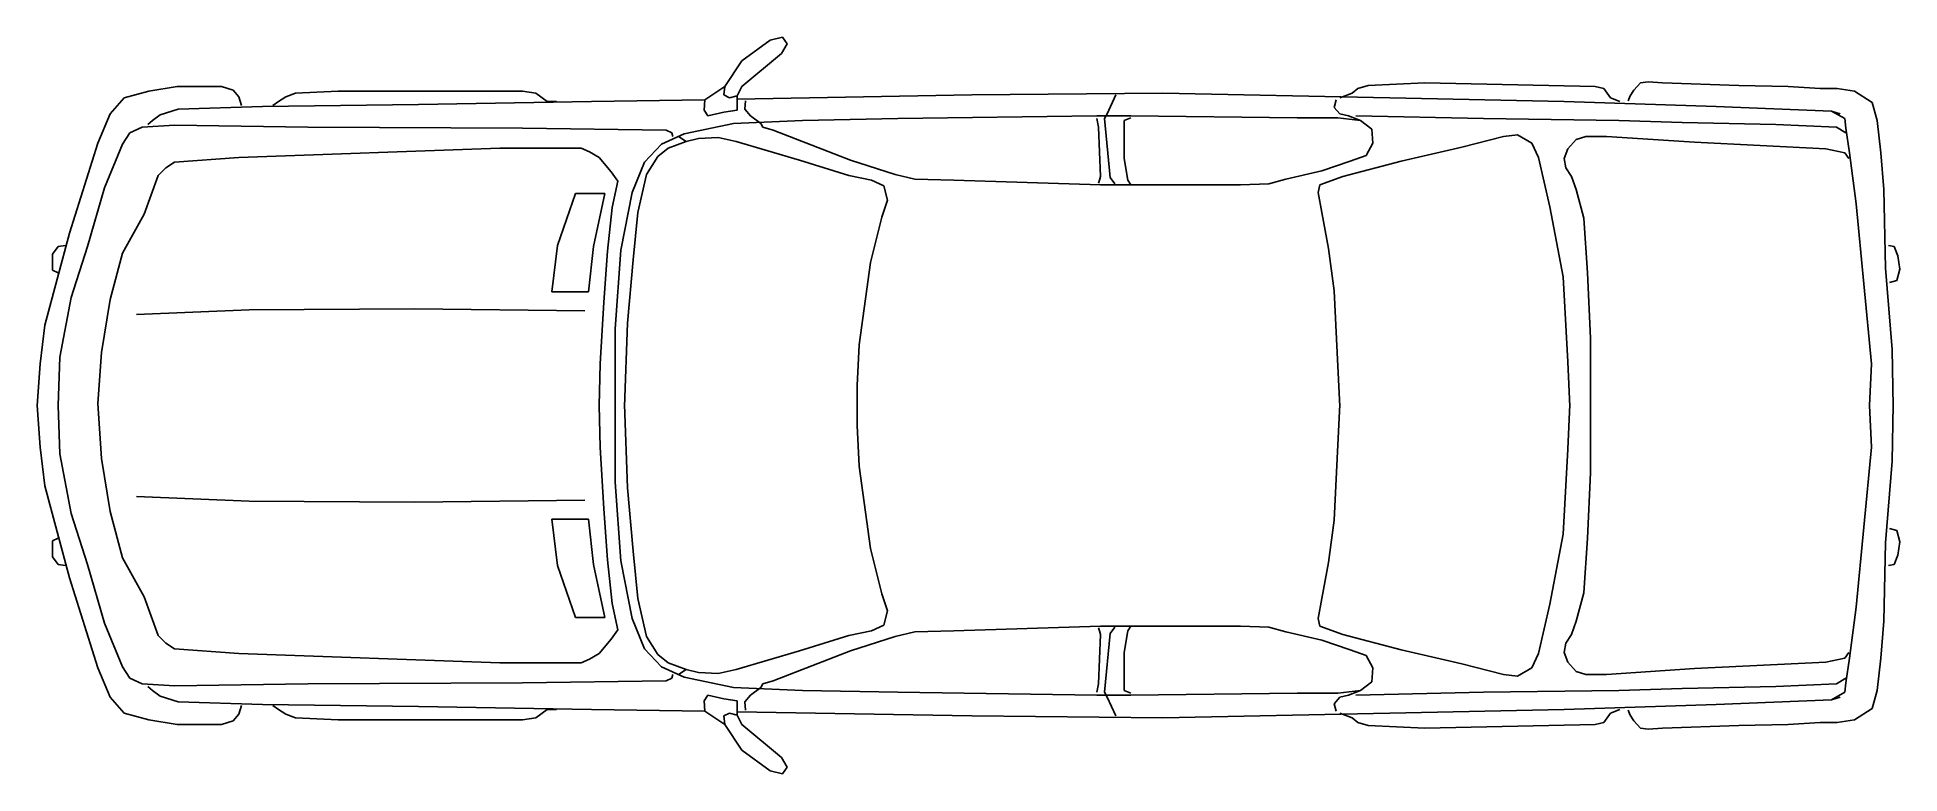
# Model space of a CAD drawing. Extents: x 22094 to 26732, y 20261 to 22094.
import ezdxf

# ---------------------------------------------------------------- set-up
doc = ezdxf.new("R2010")
doc.units = 0
doc.header["$LTSCALE"] = 100
doc.header["$MEASUREMENT"] = 0
doc.layers.add('LX-CAR', color=6, linetype='CONTINUOUS')

msp = doc.modelspace()

# ---------------------------------------------------------------- linework, layer by layer
at = {"layer": 'LX-CAR'}
for p, q in [((23919.3, 22087.3), (23848.7, 22035.5)), ((23950, 22094.4), (23919.3, 22087.3)), ((23961.7, 22077.9), (23950, 22094.4)), ((23848.7, 22035.5), (23806.3, 21971.9)), ((23848.7, 21971.9), (23947.6, 22054.3)), ((23947.6, 22054.3), (23961.7, 22077.9)), ((22275.3, 21903.5), (22310.6, 21943.6)), ((22310.6, 21943.6), (22371.9, 21960.1)), ((22371.9, 21960.1), (22442.5, 21971.9)), ((22442.5, 21971.9), (22553.2, 21971.9)), ((22553.2, 21971.9), (22581.5, 21962.4)), ((22581.5, 21962.4), (22595.6, 21946)), ((22595.6, 21946), (22602.7, 21924.7)), ((22713.4, 21946), (22694.6, 21934.2)), ((22737, 21955.4), (22713.4, 21946)), ((22843, 21960.1), (22737, 21955.4)), ((23052.6, 21960.1), (22843, 21960.1)), ((23302.2, 21960.1), (23052.6, 21960.1)), ((23335.2, 21955.4), (23302.2, 21960.1)), ((23363.5, 21934.2), (23335.2, 21955.4)), ((23756.8, 21938.9), (23754.5, 21913)), ((23806.3, 21971.9), (23756.8, 21938.9)), ((23803.9, 21950.7), (23806.3, 21971.9)), ((23818.1, 21943.6), (23803.9, 21950.7)), ((23836.9, 21948.3), (23818.1, 21943.6)), ((23836.9, 21948.3), (23848.7, 21971.9)), ((24421, 21950.7), (23836.9, 21940)), ((23836.9, 21913), (23836.9, 21948.3)), ((24897.4, 21955.4), (24421, 21950.7)), ((24779.6, 21950.7), (24758.4, 21903.5)), ((25462.7, 21943.6), (24897.4, 21955.4)), ((25323.7, 21920), (25328.4, 21938.9)), ((25368.5, 21955.4), (25337.8, 21943.6)), ((25382.6, 21967.2), (25368.5, 21955.4)), ((25408.5, 21974.2), (25382.6, 21967.2)), ((25549.8, 21981.3), (25408.5, 21974.2)), ((25896.1, 21934.2), (25462.7, 21943.6)), ((25973.8, 21971.9), (25549.8, 21981.3)), ((25995, 21967.2), (25973.8, 21971.9)), ((26011.5, 21943.6), (25995, 21967.2)), ((26035, 21934.2), (26011.5, 21943.6)), ((26060.9, 21948.3), (26056.2, 21936.5)), ((26070.3, 21962.4), (26060.9, 21948.3)), ((26086.8, 21981.3), (26070.3, 21962.4)), ((26105.7, 21983.7), (26086.8, 21981.3)), ((26141, 21981.3), (26105.7, 21983.7)), ((26331.8, 21974.2), (26141, 21981.3)), ((26454.3, 21971.9), (26331.8, 21974.2)), ((26534.3, 21967.2), (26454.3, 21971.9)), ((26576.7, 21967.2), (26534.3, 21967.2)), ((26619.1, 21960.1), (26576.7, 21967.2)), ((26663.9, 21931.8), (26619.1, 21960.1)), ((22244.7, 21830.5), (22275.3, 21903.5)), ((22400.1, 21901.2), (22381.3, 21887.1)), ((22444.9, 21915.3), (22400.1, 21901.2)), ((22654.5, 21922.4), (22444.9, 21915.3)), ((23043.2, 21927.1), (22654.5, 21922.4)), ((22694.6, 21934.2), (22680.4, 21924.7)), ((23474.2, 21934.2), (23043.2, 21927.1)), ((23387, 21934.2), (23363.5, 21934.2)), ((23756.8, 21938.6), (23474.2, 21934.2)), ((23754.5, 21913), (23763.9, 21898.8)), ((23763.9, 21898.8), (23803.9, 21908.3)), ((23803.9, 21908.3), (23836.9, 21913)), ((23855.7, 21915.3), (23858.1, 21936.5)), ((23869.9, 21898.8), (23855.7, 21915.3)), ((23895.8, 21880), (23869.9, 21898.8)), ((24237.3, 21891.8), (24732.5, 21898.8)), ((24732.5, 21898.8), (24817.3, 21898.8)), ((24758.4, 21903.5), (24751.4, 21891.8)), ((24817.3, 21894.1), (24800.8, 21887.1)), ((24817.3, 21898.8), (25231.9, 21894.1)), ((25231.9, 21894.1), (25333.1, 21894.1)), ((25337.8, 21903.5), (25323.7, 21920)), ((25333.1, 21894.1), (25389.7, 21887.1)), ((25359, 21898.8), (25337.8, 21903.5)), ((25389.7, 21887.1), (25359, 21898.8)), ((25377.9, 21898.8), (25695.8, 21891.8)), ((26275.3, 21922.4), (25896.1, 21934.2)), ((26562.6, 21910.6), (26275.3, 21922.4)), ((26583.8, 21903.5), (26562.6, 21910.6)), ((26562.6, 21910.6), (26595.6, 21891.8)), ((26675.7, 21887.1), (26663.9, 21931.8)), ((22305.9, 21828.1), (22324.8, 21856.4)), ((22324.8, 21856.4), (22355.4, 21870.6)), ((22355.4, 21870.6), (22435.5, 21875.3)), ((22381.3, 21887.1), (22369.5, 21877.6)), ((22435.5, 21875.3), (22767.6, 21870.6)), ((22767.6, 21870.6), (23302.2, 21868.2)), ((23302.2, 21868.2), (23660.3, 21863.5)), ((23648.5, 21828.1), (23705, 21854.1)), ((23660.3, 21863.5), (23674.4, 21856.4)), ((23674.4, 21856.4), (23676.7, 21847)), ((23690.9, 21847), (23709.7, 21835.2)), ((23705, 21854.1), (23827.5, 21880)), ((23827.5, 21880), (23999.4, 21887.1)), ((23900.5, 21870.6), (23895.8, 21880)), ((23926.4, 21863.5), (23900.5, 21870.6)), ((24119.5, 21788.1), (23926.4, 21863.5)), ((23999.4, 21887.1), (24237.3, 21891.8)), ((24732.5, 21891.8), (24737.2, 21870.6)), ((24737.2, 21870.6), (24741.9, 21748)), ((24751.4, 21891.8), (24765.5, 21745.7)), ((24800.8, 21887.1), (24800.8, 21792.8)), ((25389.7, 21887.1), (25417.9, 21865.8)), ((25417.9, 21865.8), (25420.3, 21830.5)), ((25641.7, 21821.1), (25745.3, 21847)), ((26032.7, 21887.1), (25695.8, 21891.8)), ((25745.3, 21847), (25780.6, 21851.7)), ((25780.6, 21851.7), (25816, 21830.5)), ((25926.7, 21839.9), (25950.2, 21847)), ((25950.2, 21847), (26002, 21847)), ((26002, 21847), (26221.1, 21832.9)), ((26190.5, 21882.3), (26032.7, 21887.1)), ((26423.6, 21877.6), (26190.5, 21882.3)), ((26574.4, 21870.6), (26423.6, 21877.6)), ((26597.9, 21856.4), (26574.4, 21870.6)), ((26595.6, 21891.8), (26597.9, 21868.2)), ((26607.4, 21806.9), (26597.9, 21868.2)), ((26685.1, 21806.9), (26675.7, 21887.1)), ((22174, 21606.7), (22244.7, 21830.5)), ((22261.2, 21719.8), (22305.9, 21828.1)), ((22595.6, 21795.2), (23245.7, 21818.7)), ((23245.7, 21818.7), (23448.3, 21818.7)), ((23448.3, 21818.7), (23469.5, 21809.3)), ((23469.5, 21809.3), (23493, 21795.2)), ((23606.1, 21783.4), (23648.5, 21828.1)), ((23639.1, 21797.5), (23665, 21818.7)), ((23665, 21818.7), (23709.7, 21835.2)), ((23709.7, 21835.2), (23740.3, 21842.3)), ((23740.3, 21842.3), (23789.8, 21844.6)), ((23789.8, 21844.6), (23834.5, 21835.2)), ((23834.5, 21835.2), (23992.4, 21788.1)), ((25403.8, 21799.9), (25363.7, 21785.7)), ((25420.3, 21830.5), (25403.8, 21799.9)), ((25490.9, 21785.7), (25641.7, 21821.1)), ((25816, 21830.5), (25832.5, 21795.2)), ((25896.1, 21792.8), (25905.5, 21816.4)), ((25905.5, 21816.4), (25926.7, 21839.9)), ((26221.1, 21832.9), (26548.5, 21816.4)), ((26548.5, 21816.4), (26595.6, 21806.9)), ((26595.6, 21806.9), (26605, 21792.8)), ((26623.9, 21679.7), (26607.4, 21806.9)), ((26692.2, 21715.1), (26685.1, 21806.9)), ((22395.4, 21750.4), (22414.3, 21769.2)), ((22414.3, 21769.2), (22435.5, 21783.4)), ((22435.5, 21783.4), (22595.6, 21795.2)), ((23493, 21795.2), (23523.6, 21759.8)), ((23523.6, 21759.8), (23540.1, 21736.3)), ((23575.5, 21708), (23606.1, 21783.4)), ((23610.8, 21752.7), (23639.1, 21797.5)), ((23992.4, 21788.1), (24114.8, 21750.4)), ((24230.2, 21752.7), (24119.5, 21788.1)), ((24800.8, 21792.8), (24810.2, 21738.6)), ((25293.1, 21762.2), (25203.6, 21741)), ((25363.7, 21785.7), (25293.1, 21762.2)), ((25344.9, 21748), (25490.9, 21785.7)), ((25832.5, 21795.2), (25860.7, 21672.6)), ((25900.8, 21769.2), (25896.1, 21792.8)), ((25914.9, 21748), (25900.8, 21769.2)), ((22218.8, 21573.7), (22261.2, 21719.8)), ((22360.1, 21653.8), (22395.4, 21750.4)), ((23540.1, 21736.3), (23526, 21670.3)), ((23547.2, 21564.3), (23575.5, 21708)), ((23589.6, 21658.5), (23610.8, 21752.7)), ((24114.8, 21750.4), (24171.4, 21738.6)), ((24171.4, 21738.6), (24202, 21724.5)), ((24202, 21724.5), (24211.4, 21689.1)), ((24279.7, 21741), (24230.2, 21752.7)), ((24376.3, 21738.6), (24279.7, 21741)), ((24741.9, 21726.8), (24376.3, 21738.6)), ((24739.6, 21738.6), (24737.2, 21731.5)), ((24741.9, 21748), (24739.6, 21738.6)), ((24963.3, 21726.8), (24741.9, 21726.8)), ((24765.5, 21745.7), (24777.3, 21729.2)), ((24810.2, 21738.6), (24817.3, 21726.8)), ((25090.5, 21726.8), (24963.3, 21726.8)), ((25161.2, 21729.2), (25090.5, 21726.8)), ((25203.6, 21741), (25161.2, 21729.2)), ((25283.7, 21708), (25288.4, 21726.8)), ((25293.1, 21658.5), (25283.7, 21708)), ((25288.4, 21726.8), (25344.9, 21748)), ((25926.7, 21715.1), (25914.9, 21748)), ((25945.5, 21644.4), (25926.7, 21715.1)), ((26696.9, 21519.5), (26692.2, 21715.1)), ((23434.1, 21705.6), (23389.4, 21576)), ((23507.2, 21705.6), (23434.1, 21705.6)), ((23478.9, 21573.7), (23507.2, 21705.6)), ((23526, 21670.3), (23514.2, 21561.9)), ((24211.4, 21689.1), (24197.3, 21646.7)), ((25860.7, 21672.6), (25893.7, 21498.3)), ((26661.5, 21281.5), (26623.9, 21679.7)), ((22305.9, 21557.2), (22360.1, 21653.8)), ((23577.8, 21540.7), (23589.6, 21658.5)), ((24197.3, 21646.7), (24169, 21533.6)), ((25309.6, 21569), (25293.1, 21658.5)), ((25954.9, 21507.7), (25945.5, 21644.4)), ((22112.8, 21378.1), (22174, 21606.7)), ((22131.6, 21554.8), (22145.8, 21573.7)), ((22145.8, 21573.7), (22164.6, 21576)), ((22178.7, 21446.5), (22218.8, 21573.7)), ((23389.4, 21576), (23375.3, 21460.6)), ((23467.1, 21460.6), (23478.9, 21573.7)), ((25323.7, 21462.9), (25309.6, 21569)), ((26703.9, 21576), (26718.1, 21573.7)), ((26718.1, 21573.7), (26727.5, 21550.1)), ((22131.6, 21538.3), (22131.6, 21554.8)), ((22131.6, 21514.8), (22131.6, 21538.3)), ((22275.3, 21441.7), (22305.9, 21557.2)), ((23514.2, 21561.9), (23504.8, 21434.7)), ((23533.1, 21368.7), (23547.2, 21564.3)), ((23563.7, 21382.8), (23577.8, 21540.7)), ((24169, 21533.6), (24140.7, 21328.7)), ((26727.5, 21550.1), (26732.2, 21517.1)), ((22145.8, 21507.7), (22131.6, 21514.8)), ((25893.7, 21498.3), (25905.5, 21286.2)), ((25962, 21345.1), (25954.9, 21507.7)), ((26713.4, 21316.9), (26696.9, 21519.5)), ((26725.1, 21488.9), (26706.3, 21484.2)), ((26732.2, 21517.1), (26725.1, 21488.9)), ((22150.5, 21298), (22178.7, 21446.5)), ((22254.1, 21309.8), (22275.3, 21441.7)), ((23375.3, 21460.6), (23467.1, 21460.6)), ((23504.8, 21434.7), (23495.4, 21281.5)), ((25330.8, 21309.8), (25323.7, 21462.9)), ((22621.6, 21415.8), (22341.3, 21404)), ((23033.7, 21418.2), (22621.6, 21415.8)), ((23457.7, 21413.5), (23033.7, 21418.2)), ((23556.6, 21175.5), (23563.7, 21382.8)), ((22101, 21281.5), (22112.8, 21378.1)), ((23533.1, 21175.5), (23533.1, 21368.7)), ((25962, 21175.5), (25962, 21345.1)), ((22145.8, 21177.9), (22150.5, 21298)), ((22244.7, 21182.6), (22254.1, 21309.8)), ((24140.7, 21328.7), (24136, 21227.3)), ((25337.8, 21175.5), (25330.8, 21309.8)), ((26715.7, 21175.5), (26713.4, 21316.9)), ((22094, 21177.9), (22101, 21281.5)), ((23495.4, 21281.5), (23493, 21177.9)), ((25905.5, 21286.2), (25910.2, 21175.5)), ((26656.8, 21177.9), (26661.5, 21281.5)), ((24136, 21227.3), (24136, 21175.5)), ((22094, 21177.9), (22101, 21074.2)), ((22145.8, 21177.9), (22150.5, 21057.7)), ((22244.7, 21182.6), (22254.1, 21045.9)), ((23495.4, 21074.2), (23493, 21177.9)), ((23533.1, 21180.2), (23533.1, 20987)), ((23556.6, 21180.2), (23563.7, 20972.9)), ((24136, 21128.4), (24136, 21180.2)), ((25337.8, 21180.2), (25330.8, 21045.9)), ((25905.5, 21069.5), (25910.2, 21180.2)), ((25962, 21180.2), (25962, 21010.6)), ((26656.8, 21177.9), (26661.5, 21074.2)), ((26715.7, 21180.2), (26713.4, 21038.9)), ((24140.7, 21027.1), (24136, 21128.4)), ((22101, 21074.2), (22112.8, 20977.6)), ((22150.5, 21057.7), (22178.7, 20909.3)), ((23504.8, 20921), (23495.4, 21074.2)), ((25893.7, 20857.4), (25905.5, 21069.5)), ((26661.5, 21074.2), (26623.9, 20676)), ((22254.1, 21045.9), (22275.3, 20914)), ((24169, 20822.1), (24140.7, 21027.1)), ((25330.8, 21045.9), (25323.7, 20892.8)), ((26713.4, 21038.9), (26696.9, 20836.2)), ((22112.8, 20977.6), (22174, 20749.1)), ((23533.1, 20987), (23547.2, 20791.5)), ((23563.7, 20972.9), (23577.8, 20815)), ((25962, 21010.6), (25954.9, 20848)), ((22621.6, 20939.9), (22341.3, 20951.7)), ((23033.7, 20937.5), (22621.6, 20939.9)), ((23457.7, 20942.3), (23033.7, 20937.5)), ((23514.2, 20793.8), (23504.8, 20921)), ((22178.7, 20909.3), (22218.8, 20782)), ((22275.3, 20914), (22305.9, 20798.5)), ((23375.3, 20895.1), (23467.1, 20895.1)), ((23389.4, 20779.7), (23375.3, 20895.1)), ((23467.1, 20895.1), (23478.9, 20782)), ((25323.7, 20892.8), (25309.6, 20786.7)), ((22145.8, 20848), (22131.6, 20840.9)), ((22131.6, 20840.9), (22131.6, 20817.4)), ((25860.7, 20683.1), (25893.7, 20857.4)), ((25954.9, 20848), (25945.5, 20711.4)), ((26696.9, 20836.2), (26692.2, 20640.7)), ((26725.1, 20866.9), (26706.3, 20871.6)), ((26732.2, 20838.6), (26725.1, 20866.9)), ((26727.5, 20805.6), (26732.2, 20838.6)), ((22131.6, 20817.4), (22131.6, 20800.9)), ((22131.6, 20800.9), (22145.8, 20782)), ((22145.8, 20782), (22164.6, 20779.7)), ((22218.8, 20782), (22261.2, 20636)), ((22305.9, 20798.5), (22360.1, 20701.9)), ((23434.1, 20650.1), (23389.4, 20779.7)), ((23478.9, 20782), (23507.2, 20650.1)), ((23526, 20685.4), (23514.2, 20793.8)), ((23547.2, 20791.5), (23575.5, 20647.7)), ((23577.8, 20815), (23589.6, 20697.2)), ((24197.3, 20709), (24169, 20822.1)), ((25309.6, 20786.7), (25293.1, 20697.2)), ((26703.9, 20779.7), (26718.1, 20782)), ((26718.1, 20782), (26727.5, 20805.6)), ((22174, 20749.1), (22244.7, 20525.2)), ((22360.1, 20701.9), (22395.4, 20605.3)), ((23589.6, 20697.2), (23610.8, 20603)), ((24211.4, 20666.6), (24197.3, 20709)), ((25293.1, 20697.2), (25283.7, 20647.7)), ((25945.5, 20711.4), (25926.7, 20640.7)), ((23507.2, 20650.1), (23434.1, 20650.1)), ((23540.1, 20619.5), (23526, 20685.4)), ((23575.5, 20647.7), (23606.1, 20572.3)), ((24202, 20631.2), (24211.4, 20666.6)), ((25283.7, 20647.7), (25288.4, 20628.9)), ((25832.5, 20560.6), (25860.7, 20683.1)), ((25926.7, 20640.7), (25914.9, 20607.7)), ((26623.9, 20676), (26607.4, 20548.8)), ((26692.2, 20640.7), (26685.1, 20548.8)), ((22261.2, 20636), (22305.9, 20527.6)), ((22395.4, 20605.3), (22414.3, 20586.5)), ((23493, 20560.6), (23523.6, 20595.9)), ((23523.6, 20595.9), (23540.1, 20619.5)), ((23610.8, 20603), (23639.1, 20558.2)), ((23992.4, 20567.6), (24114.8, 20605.3)), ((24114.8, 20605.3), (24171.4, 20617.1)), ((24230.2, 20603), (24119.5, 20567.6)), ((24171.4, 20617.1), (24202, 20631.2)), ((24279.7, 20614.8), (24230.2, 20603)), ((24376.3, 20617.1), (24279.7, 20614.8)), ((24741.9, 20628.9), (24376.3, 20617.1)), ((24739.6, 20617.1), (24737.2, 20624.2)), ((24737.2, 20485.2), (24741.9, 20607.7)), ((24741.9, 20607.7), (24739.6, 20617.1)), ((24963.3, 20628.9), (24741.9, 20628.9)), ((24751.4, 20464), (24765.5, 20610)), ((24765.5, 20610), (24777.3, 20626.5)), ((24800.8, 20562.9), (24810.2, 20617.1)), ((24810.2, 20617.1), (24817.3, 20628.9)), ((25090.5, 20628.9), (24963.3, 20628.9)), ((25161.2, 20626.5), (25090.5, 20628.9)), ((25203.6, 20614.8), (25161.2, 20626.5)), ((25293.1, 20593.5), (25203.6, 20614.8)), ((25288.4, 20628.9), (25344.9, 20607.7)), ((25344.9, 20607.7), (25490.9, 20570)), ((25914.9, 20607.7), (25900.8, 20586.5)), ((22414.3, 20586.5), (22435.5, 20572.3)), ((22435.5, 20572.3), (22595.6, 20560.6)), ((22595.6, 20560.6), (23245.7, 20537)), ((23469.5, 20546.4), (23493, 20560.6)), ((23606.1, 20572.3), (23648.5, 20527.6)), ((23639.1, 20558.2), (23665, 20537)), ((23834.5, 20520.5), (23992.4, 20567.6)), ((24119.5, 20567.6), (23926.4, 20492.2)), ((24800.8, 20468.7), (24800.8, 20562.9)), ((25363.7, 20570), (25293.1, 20593.5)), ((25403.8, 20555.8), (25363.7, 20570)), ((25420.3, 20525.2), (25403.8, 20555.8)), ((25490.9, 20570), (25641.7, 20534.6)), ((25816, 20525.2), (25832.5, 20560.6)), ((25900.8, 20586.5), (25896.1, 20562.9)), ((25896.1, 20562.9), (25905.5, 20539.4)), ((26548.5, 20539.4), (26595.6, 20548.8)), ((26595.6, 20548.8), (26605, 20562.9)), ((26607.4, 20548.8), (26597.9, 20487.5)), ((26685.1, 20548.8), (26675.7, 20468.7)), ((22244.7, 20525.2), (22275.3, 20452.2)), ((22305.9, 20527.6), (22324.8, 20499.3)), ((23245.7, 20537), (23448.3, 20537)), ((23448.3, 20537), (23469.5, 20546.4)), ((23648.5, 20527.6), (23705, 20501.7)), ((23665, 20537), (23709.7, 20520.5)), ((23674.4, 20499.3), (23676.7, 20508.7)), ((23690.9, 20508.7), (23709.7, 20520.5)), ((23705, 20501.7), (23827.5, 20475.7)), ((23709.7, 20520.5), (23740.3, 20513.4)), ((23740.3, 20513.4), (23789.8, 20511.1)), ((23789.8, 20511.1), (23834.5, 20520.5)), ((25417.9, 20489.9), (25420.3, 20525.2)), ((25641.7, 20534.6), (25745.3, 20508.7)), ((25745.3, 20508.7), (25780.6, 20504)), ((25780.6, 20504), (25816, 20525.2)), ((25905.5, 20539.4), (25926.7, 20515.8)), ((25926.7, 20515.8), (25950.2, 20508.7)), ((25950.2, 20508.7), (26002, 20508.7)), ((26002, 20508.7), (26221.1, 20522.9)), ((26221.1, 20522.9), (26548.5, 20539.4)), ((22324.8, 20499.3), (22355.4, 20485.2)), ((22355.4, 20485.2), (22435.5, 20480.5)), ((22381.3, 20468.7), (22369.5, 20478.1)), ((22400.1, 20454.5), (22381.3, 20468.7)), ((22435.5, 20480.5), (22767.6, 20485.2)), ((22767.6, 20485.2), (23302.2, 20487.5)), ((23302.2, 20487.5), (23660.3, 20492.2)), ((23660.3, 20492.2), (23674.4, 20499.3)), ((23754.5, 20442.8), (23763.9, 20456.9)), ((23763.9, 20456.9), (23803.9, 20447.5)), ((23827.5, 20475.7), (23999.4, 20468.7)), ((23869.9, 20456.9), (23855.7, 20440.4)), ((23895.8, 20475.7), (23869.9, 20456.9)), ((23900.5, 20485.2), (23895.8, 20475.7)), ((23926.4, 20492.2), (23900.5, 20485.2)), ((23999.4, 20468.7), (24237.3, 20464)), ((24237.3, 20464), (24732.5, 20456.9)), ((24732.5, 20464), (24737.2, 20485.2)), ((24732.5, 20456.9), (24817.3, 20456.9)), ((24758.4, 20452.2), (24751.4, 20464)), ((24817.3, 20461.6), (24800.8, 20468.7)), ((24817.3, 20456.9), (25231.9, 20461.6)), ((25231.9, 20461.6), (25333.1, 20461.6)), ((25333.1, 20461.6), (25389.7, 20468.7)), ((25359, 20456.9), (25337.8, 20452.2)), ((25389.7, 20468.7), (25359, 20456.9)), ((25377.9, 20456.9), (25695.8, 20464)), ((25389.7, 20468.7), (25417.9, 20489.9)), ((26032.7, 20468.7), (25695.8, 20464)), ((26190.5, 20473.4), (26032.7, 20468.7)), ((26423.6, 20478.1), (26190.5, 20473.4)), ((26574.4, 20485.2), (26423.6, 20478.1)), ((26562.6, 20445.1), (26595.6, 20464)), ((26597.9, 20499.3), (26574.4, 20485.2)), ((26595.6, 20464), (26597.9, 20487.5)), ((26675.7, 20468.7), (26663.9, 20423.9)), ((22275.3, 20452.2), (22310.6, 20412.1)), ((22310.6, 20412.1), (22371.9, 20395.6)), ((22444.9, 20440.4), (22400.1, 20454.5)), ((22654.5, 20433.3), (22444.9, 20440.4)), ((22581.5, 20393.3), (22595.6, 20409.8)), ((22595.6, 20409.8), (22602.7, 20431)), ((23043.2, 20428.6), (22654.5, 20433.3)), ((22694.6, 20421.5), (22680.4, 20431)), ((22713.4, 20409.8), (22694.6, 20421.5)), ((22737, 20400.3), (22713.4, 20409.8)), ((23474.2, 20421.5), (23043.2, 20428.6)), ((23363.5, 20421.5), (23335.2, 20400.3)), ((23387, 20421.5), (23363.5, 20421.5)), ((23756.8, 20417.1), (23474.2, 20421.5)), ((23756.8, 20416.8), (23754.5, 20442.8)), ((23806.3, 20383.9), (23756.8, 20416.8)), ((23803.9, 20447.5), (23836.9, 20442.8)), ((23818.1, 20412.1), (23803.9, 20405.1)), ((23836.9, 20407.4), (23818.1, 20412.1)), ((23836.9, 20442.8), (23836.9, 20407.4)), ((24421, 20405.1), (23836.9, 20415.7)), ((23855.7, 20440.4), (23858.1, 20419.2)), ((24779.6, 20405.1), (24758.4, 20452.2)), ((25462.7, 20412.1), (24897.4, 20400.3)), ((25337.8, 20452.2), (25323.7, 20435.7)), ((25323.7, 20435.7), (25328.4, 20416.8)), ((25368.5, 20400.3), (25337.8, 20412.1)), ((25896.1, 20421.5), (25462.7, 20412.1)), ((26275.3, 20433.3), (25896.1, 20421.5)), ((26011.5, 20412.1), (25995, 20388.6)), ((26035, 20421.5), (26011.5, 20412.1)), ((26060.9, 20407.4), (26056.2, 20419.2)), ((26562.6, 20445.1), (26275.3, 20433.3)), ((26583.8, 20452.2), (26562.6, 20445.1)), ((26663.9, 20423.9), (26619.1, 20395.6)), ((22371.9, 20395.6), (22442.5, 20383.9)), ((22442.5, 20383.9), (22553.2, 20383.9)), ((22553.2, 20383.9), (22581.5, 20393.3)), ((22843, 20395.6), (22737, 20400.3)), ((23052.6, 20395.6), (22843, 20395.6)), ((23302.2, 20395.6), (23052.6, 20395.6)), ((23335.2, 20400.3), (23302.2, 20395.6)), ((23803.9, 20405.1), (23806.3, 20383.9)), ((23848.7, 20320.2), (23806.3, 20383.9)), ((23836.9, 20407.4), (23848.7, 20383.9)), ((23848.7, 20383.9), (23947.6, 20301.4)), ((24897.4, 20400.3), (24421, 20405.1)), ((25382.6, 20388.6), (25368.5, 20400.3)), ((25408.5, 20381.5), (25382.6, 20388.6)), ((25549.8, 20374.4), (25408.5, 20381.5)), ((25973.8, 20383.9), (25549.8, 20374.4)), ((25995, 20388.6), (25973.8, 20383.9)), ((26070.3, 20393.3), (26060.9, 20407.4)), ((26086.8, 20374.4), (26070.3, 20393.3)), ((26105.7, 20372.1), (26086.8, 20374.4)), ((26141, 20374.4), (26105.7, 20372.1)), ((26331.8, 20381.5), (26141, 20374.4)), ((26454.3, 20383.9), (26331.8, 20381.5)), ((26534.3, 20388.6), (26454.3, 20383.9)), ((26576.7, 20388.6), (26534.3, 20388.6)), ((26619.1, 20395.6), (26576.7, 20388.6)), ((23919.3, 20268.4), (23848.7, 20320.2)), ((23947.6, 20301.4), (23961.7, 20277.8)), ((23961.7, 20277.8), (23950, 20261.3)), ((23950, 20261.3), (23919.3, 20268.4))]:
    msp.add_line(p, q, dxfattribs=at)

doc.saveas('drawing.dxf')
